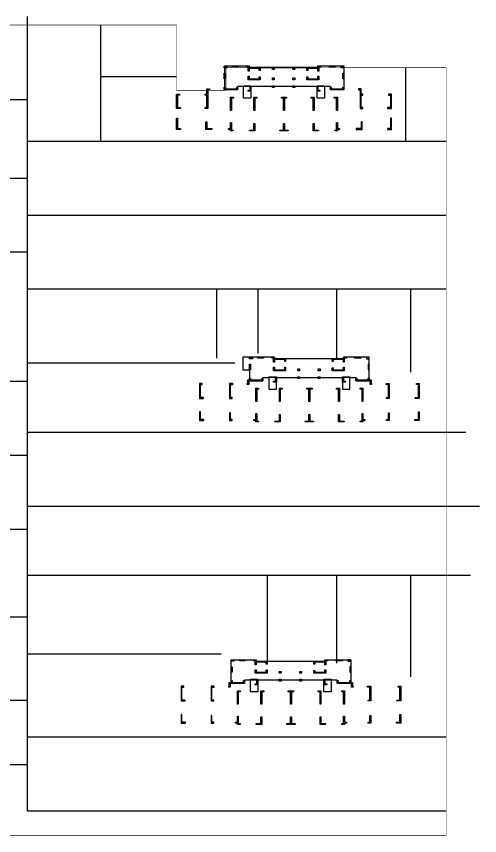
# Model space of a CAD drawing. Header units: millimetres. Extents: x 464 to 250172, y 442 to 185357.
# Drawn here: x 149850 to 250172, y 8001 to 185357 of the extents above; entities that cross this region are included whole.
import ezdxf

# ---------------------------------------------------------------- set-up
doc = ezdxf.new("R2010")
doc.units = ezdxf.units.MM
for name, color, linetype in [('Border', 4, 'Continuous'), ('Obstacle', 1, 'Continuous'), ('RoadCenter', 6, 'Continuous')]:
    doc.layers.add(name, color=color, linetype=linetype)

# ---------------------------------------------------------------- blocks, each defined once
blk = doc.blocks.new('2')
at = {"layer": 'Obstacle'}
for points in [[(36424749, 5733975), (36424749, 5739075), (36430149, 5739075), (36430149, 5738775), (36445049, 5738775), (36445049, 5739075), (36450649, 5739075), (36450649, 5733975), (36447749, 5733975), (36447749, 5734675), (36446449, 5734674), (36446449, 5732174), (36444849, 5732174), (36444849, 5734674), (36430549, 5734674), (36430549, 5732174), (36428949, 5732174), (36428949, 5734675), (36427649, 5734675), (36427649, 5733975)], [(36424749, 5739074), (36425349, 5739074), (36425349, 5738774), (36424749, 5738774)], [(36424749, 5737574), (36424949, 5737574), (36424949, 5736374), (36424749, 5736374)], [(36426549, 5739074), (36427749, 5739074), (36427749, 5738874), (36426549, 5738874)], [(36429599, 5739074), (36430149, 5739074), (36430149, 5738774), (36432549, 5738774), (36432549, 5738174), (36432349, 5738174), (36432349, 5738574), (36430149, 5738574), (36430149, 5738024), (36429949, 5738024), (36429949, 5738874), (36429599, 5738874)], [(36442649, 5738774), (36445049, 5738774), (36445049, 5739074), (36445649, 5739074), (36445649, 5738874), (36445249, 5738874), (36445249, 5738024), (36445049, 5738024), (36445049, 5738574), (36442849, 5738574), (36442849, 5738174), (36442649, 5738174)], [(36447449, 5739074), (36448849, 5739074), (36448849, 5738874), (36447449, 5738874)], [(36450649, 5739074), (36450049, 5739074), (36450049, 5738774), (36450649, 5738774)], [(36450649, 5737574), (36450449, 5737574), (36450449, 5736374), (36450649, 5736374)], [(36429949, 5736924), (36430149, 5736924), (36430149, 5736374), (36432349, 5736374), (36432349, 5736924), (36432549, 5736924), (36432549, 5736174), (36429949, 5736174)], [(36435174, 5736574), (36435574, 5736574), (36435574, 5736174), (36435174, 5736174)], [(36439624, 5736574), (36440024, 5736574), (36440024, 5736174), (36439624, 5736174)], [(36442649, 5736774), (36442849, 5736774), (36442849, 5736374), (36445049, 5736374), (36445049, 5736924), (36445249, 5736924), (36445249, 5736174), (36442649, 5736174)], [(36424749, 5734174), (36424749, 5734574), (36424949, 5734574), (36424949, 5734174), (36427449, 5734174), (36427449, 5734574), (36427649, 5734574), (36427649, 5733974), (36424549, 5733974), (36424549, 5733174), (36424249, 5733174), (36424249, 5733374), (36424349, 5733374), (36424349, 5734174)], [(36428949, 5734874), (36430549, 5734874), (36430549, 5733674), (36429949, 5733674), (36429949, 5733874), (36430349, 5733874), (36430349, 5734674), (36428949, 5734674)], [(36435174, 5734874), (36435574, 5734874), (36435574, 5734474), (36435174, 5734474)], [(36439624, 5734874), (36440024, 5734874), (36440024, 5734474), (36439624, 5734474)], [(36444849, 5734874), (36446449, 5734874), (36446449, 5734674), (36445049, 5734674), (36445049, 5733874), (36445449, 5733874), (36445449, 5733674), (36444849, 5733674)], [(36447749, 5734574), (36447949, 5734574), (36447949, 5734174), (36450449, 5734174), (36450449, 5734574), (36450649, 5734574), (36450649, 5734174), (36451049, 5734174), (36451049, 5733374), (36451149, 5733374), (36451149, 5733174), (36450849, 5733174), (36450849, 5733974), (36447749, 5733974)], [(36414499, 5733374), (36413899, 5733374), (36413899, 5730174), (36414799, 5730174), (36414799, 5730374), (36414099, 5730374), (36414099, 5733174), (36414499, 5733174)], [(36421099, 5733374), (36420399, 5733374), (36420399, 5730174), (36420999, 5730174), (36420999, 5730374), (36420599, 5730374), (36420599, 5733174), (36421099, 5733174)], [(36426099, 5732374), (36426699, 5732374), (36426699, 5732174), (36426299, 5732174), (36426299, 5729474), (36426099, 5729474)], [(36431199, 5732374), (36431799, 5732374), (36431799, 5732174), (36431399, 5732174), (36431399, 5729474), (36431199, 5729474)], [(36437124, 5732374), (36438274, 5732374), (36438274, 5732174), (36437799, 5732174), (36437799, 5729474), (36437599, 5729474), (36437599, 5732174), (36437124, 5732174)], [(36443599, 5732374), (36444199, 5732374), (36444199, 5729474), (36443999, 5729474), (36443999, 5732174), (36443599, 5732174)], [(36448699, 5732374), (36449299, 5732374), (36449299, 5729474), (36449099, 5729474), (36449099, 5732174), (36448699, 5732174)], [(36454299, 5733374), (36454999, 5733374), (36454999, 5730174), (36454399, 5730174), (36454399, 5730374), (36454799, 5730374), (36454799, 5733174), (36454299, 5733174)], [(36460899, 5733374), (36461499, 5733374), (36461499, 5730174), (36460599, 5730174), (36460599, 5730374), (36461299, 5730374), (36461299, 5733174), (36460899, 5733174)], [(36414099, 5727274), (36413899, 5727274), (36413899, 5725374), (36414849, 5725374), (36414849, 5725574), (36414099, 5725574)], [(36420599, 5727024), (36420399, 5727024), (36420399, 5725374), (36420999, 5725374), (36420999, 5725574), (36420599, 5725574)], [(36426099, 5726874), (36426299, 5726874), (36426299, 5725274), (36426699, 5725274), (36426699, 5725074), (36426099, 5725074), (36426099, 5725374), (36425699, 5725374), (36425699, 5725574), (36426099, 5725574)], [(36449099, 5726874), (36449299, 5726874), (36449299, 5725574), (36449699, 5725574), (36449699, 5725374), (36449299, 5725374), (36449299, 5725074), (36448699, 5725074), (36448699, 5725274), (36449099, 5725274)], [(36454799, 5727024), (36454999, 5727024), (36454999, 5725374), (36454399, 5725374), (36454399, 5725574), (36454799, 5725574)], [(36461299, 5727274), (36461499, 5727274), (36461499, 5725374), (36460549, 5725374), (36460549, 5725574), (36461299, 5725574)], [(36431199, 5726724), (36431399, 5726724), (36431399, 5725074), (36430199, 5725074), (36430199, 5725274), (36431199, 5725274)], [(36437599, 5726724), (36437799, 5726724), (36437799, 5725274), (36438599, 5725274), (36438599, 5725074), (36436799, 5725074), (36436799, 5725274), (36437599, 5725274)], [(36443999, 5726724), (36444199, 5726724), (36444199, 5725274), (36445199, 5725274), (36445199, 5725074), (36443999, 5725074)]]:
    blk.add_lwpolyline(points, close=True, dxfattribs=at)
blk = doc.blocks.new('7')
at = {"layer": 'Obstacle'}
for points in [[(36428749, 5801874), (36428749, 5799474), (36431649, 5799474), (36431649, 5800174), (36432949, 5800174), (36432949, 5797674), (36434549, 5797674), (36434549, 5800174), (36448849, 5800174), (36448849, 5797674), (36450449, 5797674), (36450449, 5800174), (36451749, 5800174), (36451749, 5799474), (36454649, 5799474), (36454649, 5804574), (36449049, 5804574), (36449049, 5804274), (36434149, 5804274), (36434149, 5804574), (36427249, 5804574), (36427249, 5801874), (36428749, 5801874)], [(36428749, 5804574), (36429349, 5804574), (36429349, 5804274), (36428749, 5804274)], [(36430549, 5804574), (36431749, 5804574), (36431749, 5804374), (36430549, 5804374)], [(36433599, 5804574), (36434149, 5804574), (36434149, 5804274), (36436549, 5804274), (36436549, 5803674), (36436349, 5803674), (36436349, 5804074), (36434149, 5804074), (36434149, 5803524), (36433949, 5803524), (36433949, 5804374), (36433599, 5804374)], [(36446649, 5804274), (36449049, 5804274), (36449049, 5804574), (36449649, 5804574), (36449649, 5804374), (36449249, 5804374), (36449249, 5803524), (36449049, 5803524), (36449049, 5804074), (36446849, 5804074), (36446849, 5803674), (36446649, 5803674)], [(36451449, 5804574), (36452849, 5804574), (36452849, 5804374), (36451449, 5804374)], [(36454649, 5804574), (36454049, 5804574), (36454049, 5804274), (36454649, 5804274)], [(36428749, 5803074), (36428949, 5803074), (36428949, 5801874), (36428749, 5801874)], [(36433949, 5802424), (36434149, 5802424), (36434149, 5801874), (36436349, 5801874), (36436349, 5802424), (36436549, 5802424), (36436549, 5801674), (36433949, 5801674)], [(36439174, 5802074), (36439574, 5802074), (36439574, 5801674), (36439174, 5801674)], [(36443624, 5802074), (36444024, 5802074), (36444024, 5801674), (36443624, 5801674)], [(36446649, 5802274), (36446849, 5802274), (36446849, 5801874), (36449049, 5801874), (36449049, 5802424), (36449249, 5802424), (36449249, 5801674), (36446649, 5801674)], [(36454649, 5803074), (36454449, 5803074), (36454449, 5801874), (36454649, 5801874)], [(36428749, 5799674), (36428749, 5800074), (36428949, 5800074), (36428949, 5799674), (36431449, 5799674), (36431449, 5800074), (36431649, 5800074), (36431649, 5799474), (36428549, 5799474), (36428549, 5798674), (36428249, 5798674), (36428249, 5798874), (36428349, 5798874), (36428349, 5799674)], [(36432949, 5800374), (36434549, 5800374), (36434549, 5799174), (36433949, 5799174), (36433949, 5799374), (36434349, 5799374), (36434349, 5800174), (36432949, 5800174)], [(36439174, 5800374), (36439574, 5800374), (36439574, 5799974), (36439174, 5799974)], [(36443624, 5800374), (36444024, 5800374), (36444024, 5799974), (36443624, 5799974)], [(36448849, 5800374), (36450449, 5800374), (36450449, 5800174), (36449049, 5800174), (36449049, 5799374), (36449449, 5799374), (36449449, 5799174), (36448849, 5799174)], [(36451749, 5800074), (36451949, 5800074), (36451949, 5799674), (36454449, 5799674), (36454449, 5800074), (36454649, 5800074), (36454649, 5799674), (36455049, 5799674), (36455049, 5798874), (36455149, 5798874), (36455149, 5798674), (36454849, 5798674), (36454849, 5799474), (36451749, 5799474)], [(36418499, 5798874), (36417899, 5798874), (36417899, 5795674), (36418799, 5795674), (36418799, 5795874), (36418099, 5795874), (36418099, 5798674), (36418499, 5798674)], [(36425099, 5798874), (36424399, 5798874), (36424399, 5795674), (36424999, 5795674), (36424999, 5795874), (36424599, 5795874), (36424599, 5798674), (36425099, 5798674)], [(36430099, 5797874), (36430699, 5797874), (36430699, 5797674), (36430299, 5797674), (36430299, 5794974), (36430099, 5794974)], [(36435199, 5797874), (36435799, 5797874), (36435799, 5797674), (36435399, 5797674), (36435399, 5794974), (36435199, 5794974)], [(36441124, 5797874), (36442274, 5797874), (36442274, 5797674), (36441799, 5797674), (36441799, 5794974), (36441599, 5794974), (36441599, 5797674), (36441124, 5797674)], [(36447599, 5797874), (36448199, 5797874), (36448199, 5794974), (36447999, 5794974), (36447999, 5797674), (36447599, 5797674)], [(36452699, 5797874), (36453299, 5797874), (36453299, 5794974), (36453099, 5794974), (36453099, 5797674), (36452699, 5797674)], [(36458299, 5798874), (36458999, 5798874), (36458999, 5795674), (36458399, 5795674), (36458399, 5795874), (36458799, 5795874), (36458799, 5798674), (36458299, 5798674)], [(36464899, 5798874), (36465499, 5798874), (36465499, 5795674), (36464599, 5795674), (36464599, 5795874), (36465299, 5795874), (36465299, 5798674), (36464899, 5798674)], [(36418099, 5792774), (36417899, 5792774), (36417899, 5790874), (36418849, 5790874), (36418849, 5791074), (36418099, 5791074)], [(36424599, 5792524), (36424399, 5792524), (36424399, 5790874), (36424999, 5790874), (36424999, 5791074), (36424599, 5791074)], [(36458799, 5792524), (36458999, 5792524), (36458999, 5790874), (36458399, 5790874), (36458399, 5791074), (36458799, 5791074)], [(36465299, 5792774), (36465499, 5792774), (36465499, 5790874), (36464549, 5790874), (36464549, 5791074), (36465299, 5791074)], [(36430099, 5792374), (36430299, 5792374), (36430299, 5790774), (36430699, 5790774), (36430699, 5790574), (36430099, 5790574), (36430099, 5790874), (36429699, 5790874), (36429699, 5791074), (36430099, 5791074)], [(36435199, 5792224), (36435399, 5792224), (36435399, 5790574), (36434199, 5790574), (36434199, 5790774), (36435199, 5790774)], [(36441599, 5792224), (36441799, 5792224), (36441799, 5790774), (36442599, 5790774), (36442599, 5790574), (36440799, 5790574), (36440799, 5790774), (36441599, 5790774)], [(36447999, 5792224), (36448199, 5792224), (36448199, 5790774), (36449199, 5790774), (36449199, 5790574), (36447999, 5790574)], [(36453099, 5792374), (36453299, 5792374), (36453299, 5791074), (36453699, 5791074), (36453699, 5790874), (36453299, 5790874), (36453299, 5790574), (36452699, 5790574), (36452699, 5790774), (36453099, 5790774)]]:
    blk.add_lwpolyline(points, close=True, dxfattribs=at)
blk = doc.blocks.new('10')
at = {"layer": 'Obstacle'}
for points in [[(36423249, 5867274), (36423249, 5867574), (36423849, 5867574), (36423849, 5867274)], [(36423351, 5862490), (36423351, 5867640), (36428651, 5867640), (36428651, 5867390), (36443551, 5867390), (36443551, 5867690), (36449149, 5867690), (36449149, 5862490), (36446251, 5862490), (36446251, 5863190), (36444951, 5863190), (36444951, 5860690), (36443351, 5860690), (36443351, 5863190), (36429051, 5863190), (36429051, 5860690), (36427451, 5860690), (36427451, 5863190), (36426151, 5863190), (36426151, 5862490)], [(36425049, 5867574), (36426249, 5867574), (36426249, 5867374), (36425049, 5867374)], [(36428099, 5867574), (36428649, 5867574), (36428649, 5867274), (36431049, 5867274), (36431049, 5866674), (36430849, 5866674), (36430849, 5867074), (36428649, 5867074), (36428649, 5866524), (36428449, 5866524), (36428449, 5867374), (36428099, 5867374)], [(36433674, 5867274), (36434074, 5867274), (36434074, 5866874), (36433674, 5866874)], [(36438124, 5867274), (36438524, 5867274), (36438524, 5866874), (36438124, 5866874)], [(36441149, 5867274), (36443549, 5867274), (36443549, 5867574), (36444149, 5867574), (36444149, 5867374), (36443749, 5867374), (36443749, 5866524), (36443549, 5866524), (36443549, 5867074), (36441349, 5867074), (36441349, 5866674), (36441149, 5866674)], [(36445949, 5867574), (36447349, 5867574), (36447349, 5867374), (36445949, 5867374)], [(36449149, 5867274), (36448549, 5867274), (36448549, 5867574), (36449149, 5867574)], [(36423249, 5866074), (36423449, 5866074), (36423449, 5864874), (36423249, 5864874)], [(36428449, 5865424), (36428649, 5865424), (36428649, 5864874), (36430849, 5864874), (36430849, 5865274), (36431049, 5865274), (36431049, 5864674), (36428449, 5864674)], [(36441149, 5865274), (36441349, 5865274), (36441349, 5864874), (36443549, 5864874), (36443549, 5865424), (36443749, 5865424), (36443749, 5864674), (36441149, 5864674)], [(36449149, 5866074), (36449149, 5864874), (36448949, 5864874), (36448949, 5866074)], [(36433674, 5865074), (36434074, 5865074), (36434074, 5864674), (36433674, 5864674)], [(36438124, 5865074), (36438524, 5865074), (36438524, 5864674), (36438124, 5864674)], [(36419499, 5862674), (36420099, 5862674), (36420099, 5862474), (36419699, 5862474), (36419699, 5858424), (36419099, 5858424), (36419099, 5858624), (36419499, 5858624), (36419499, 5861324), (36419099, 5861324), (36419099, 5861524), (36419499, 5861524)], [(36423249, 5863074), (36423449, 5863074), (36423449, 5862674), (36425949, 5862674), (36425949, 5863074), (36426149, 5863074), (36426149, 5862474), (36423249, 5862474)], [(36427449, 5863374), (36429049, 5863374), (36429049, 5862174), (36428449, 5862174), (36428449, 5862374), (36428849, 5862374), (36428849, 5863174), (36427449, 5863174)], [(36433674, 5863374), (36434074, 5863374), (36434074, 5862974), (36433674, 5862974)], [(36438124, 5863374), (36438524, 5863374), (36438524, 5862974), (36438124, 5862974)], [(36443349, 5863374), (36444949, 5863374), (36444949, 5863174), (36443549, 5863174), (36443549, 5862374), (36443949, 5862374), (36443949, 5862174), (36443349, 5862174)], [(36449149, 5862474), (36446249, 5862474), (36446249, 5863074), (36446449, 5863074), (36446449, 5862674), (36448949, 5862674), (36448949, 5863074), (36449149, 5863074)], [(36452899, 5862674), (36452299, 5862674), (36452299, 5862474), (36452699, 5862474), (36452699, 5858424), (36453299, 5858424), (36453299, 5858624), (36452899, 5858624), (36452899, 5861324), (36453299, 5861324), (36453299, 5861524), (36452899, 5861524)], [(36412899, 5861524), (36413599, 5861524), (36413599, 5861324), (36413099, 5861324), (36413099, 5858624), (36413799, 5858624), (36413799, 5858424), (36412899, 5858424)], [(36424599, 5860874), (36425249, 5860874), (36425249, 5860674), (36424799, 5860674), (36424799, 5857974), (36424599, 5857974)], [(36429699, 5860874), (36430299, 5860874), (36430299, 5860674), (36429899, 5860674), (36429899, 5857974), (36429699, 5857974)], [(36435624, 5860874), (36436774, 5860874), (36436774, 5860674), (36436299, 5860674), (36436299, 5857974), (36436099, 5857974), (36436099, 5860674), (36435624, 5860674)], [(36442099, 5860874), (36442699, 5860874), (36442699, 5857974), (36442499, 5857974), (36442499, 5860674), (36442099, 5860674)], [(36447099, 5860874), (36447799, 5860874), (36447799, 5857974), (36447599, 5857974), (36447599, 5860674), (36447099, 5860674)], [(36459499, 5861524), (36458799, 5861524), (36458799, 5861324), (36459299, 5861324), (36459299, 5858624), (36458599, 5858624), (36458599, 5858424), (36459499, 5858424), (36459499, 5861524)], [(36412899, 5856374), (36413099, 5856374), (36413099, 5854074), (36413749, 5854074), (36413749, 5853874), (36412899, 5853874)], [(36459499, 5856374), (36459299, 5856374), (36459299, 5854074), (36458649, 5854074), (36458649, 5853874), (36459499, 5853874)], [(36419299, 5855524), (36419499, 5855524), (36419499, 5854074), (36420599, 5854074), (36420599, 5853874), (36419299, 5853874), (36419299, 5855524)], [(36424599, 5855374), (36424799, 5855374), (36424799, 5853774), (36425199, 5853774), (36425199, 5853574), (36424599, 5853574), (36424599, 5853874), (36424199, 5853874), (36424199, 5854074), (36424599, 5854074)], [(36429699, 5855224), (36429899, 5855224), (36429899, 5853574), (36428699, 5853574), (36428699, 5853774), (36429699, 5853774)], [(36436099, 5855224), (36436299, 5855224), (36436299, 5853774), (36437099, 5853774), (36437099, 5853574), (36435299, 5853574), (36435299, 5853774), (36436099, 5853774)], [(36442499, 5855224), (36442699, 5855224), (36442699, 5853774), (36443699, 5853774), (36443699, 5853574), (36442499, 5853574)], [(36447599, 5855374), (36447799, 5855374), (36447799, 5854074), (36448199, 5854074), (36448199, 5853874), (36447799, 5853874), (36447799, 5853574), (36447199, 5853574), (36447199, 5853774), (36447599, 5853774)], [(36453099, 5855524), (36452899, 5855524), (36452899, 5854074), (36451799, 5854074), (36451799, 5853874), (36453099, 5853874)]]:
    blk.add_lwpolyline(points, close=True, dxfattribs=at)

msp = doc.modelspace()

# ---------------------------------------------------------------- linework, layer by layer
at = {"layer": 'Border', "const_width": 100}
msp.add_lwpolyline([(136158, 183502), (184508, 183502), (184508, 169352), (195259, 169352), (195259, 174317), (199959, 174317), (199959, 174067), (215459, 174067), (215459, 174367), (220458, 174367), (220458, 174253), (242908, 174253), (242908, 8053), (154888, 8068), (147227, 8051)], dxfattribs=at)
at = {"layer": 'RoadCenter'}
for p, q in [((152172, 185357), (152172, 167357)), ((168172, 172357), (168172, 183502)), ((234172, 158357), (234172, 174253)), ((168172, 172357), (184508, 172357)), ((168172, 158357), (168172, 172357)), ((92172, 167357), (152172, 167357)), ((152172, 167357), (152172, 158357)), ((152172, 158357), (152172, 150357)), ((152172, 158357), (168172, 158357)), ((168172, 158357), (234172, 158357)), ((234172, 158357), (242908, 158357)), ((72172, 150357), (152172, 150357)), ((152172, 150357), (152172, 142357)), ((152172, 142357), (242908, 142357)), ((152172, 142357), (152172, 134357)), ((72172, 134357), (152172, 134357)), ((152172, 134357), (152172, 126357)), ((152172, 126357), (152172, 110357)), ((152172, 126357), (193172, 126357)), ((193172, 126357), (193172, 111357)), ((193172, 126357), (202172, 126357)), ((202172, 126357), (202172, 112357)), ((202172, 126357), (219172, 126357)), ((219172, 126357), (219172, 111357)), ((219172, 126357), (235172, 126357)), ((235172, 126357), (242908, 126357)), ((235172, 126357), (235172, 108357)), ((152172, 110357), (152172, 106357)), ((152172, 110357), (197172, 110357)), ((72172, 106357), (152172, 106357)), ((152172, 106357), (152172, 95357)), ((152172, 95357), (152172, 90357)), ((152172, 95357), (247172, 95357)), ((72172, 90357), (152172, 90357)), ((152172, 90357), (152172, 79357)), ((152172, 79357), (152172, 74357)), ((152172, 79357), (250172, 79357)), ((72172, 74357), (152172, 74357)), ((152172, 74357), (152172, 64357)), ((152172, 64357), (152172, 55357)), ((152172, 64357), (204172, 64357)), ((204172, 64357), (204172, 45357)), ((204172, 64357), (219172, 64357)), ((219172, 64357), (219172, 45357)), ((219172, 64357), (235172, 64357)), ((235172, 64357), (235172, 42357)), ((235172, 64357), (248172, 64357)), ((72172, 55357), (152172, 55357)), ((152172, 55357), (152172, 47357)), ((152172, 47357), (152172, 37357)), ((152172, 47357), (194172, 47357)), ((72172, 37357), (152172, 37357)), ((152172, 37357), (152172, 29357)), ((152172, 29357), (242908, 29357)), ((152172, 29357), (152172, 23357)), ((152172, 23357), (104172, 23357)), ((152172, 23357), (152172, 13357)), ((152172, 13357), (242908, 13357))]:
    msp.add_line(p, q, dxfattribs=at)

# ---------------------------------------------------------------- block references
at = {"layer": 'Obstacle'}
for name in ['10', '7', '2']:
    msp.add_blockref(name, (-36228392, -5693023), dxfattribs=at)

doc.saveas('drawing.dxf')
